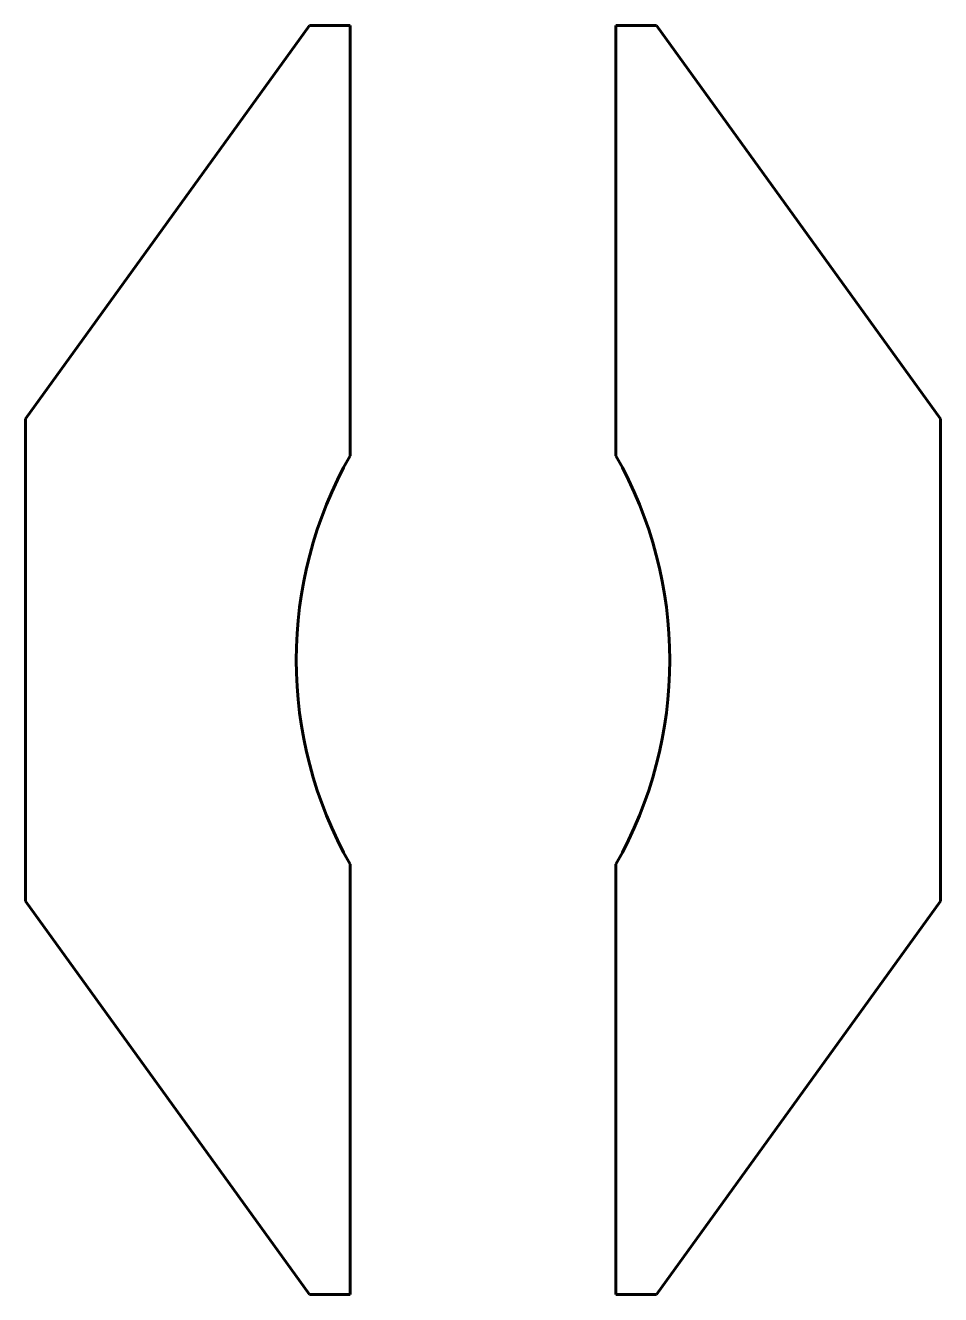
# Model space of a CAD drawing. Header units: millimetres. Extents: x -340 to 77, y -289 to 289.
import ezdxf

# ---------------------------------------------------------------- set-up
doc = ezdxf.new("R2010")
doc.units = ezdxf.units.MM
doc.linetypes.add('K5LT_BASIC', pattern=[0])

msp = doc.modelspace()

# ---------------------------------------------------------------- linework, layer by layer
at = {"color": 150, "linetype": 'K5LT_BASIC', "lineweight": 60}
for p, q in [((-210.21, 289.14), (-339.72, 109.81)), ((-191.72, 289.14), (-210.21, 289.14)), ((-191.72, 93.08), (-191.72, 289.14)), ((-70.68, 93.08), (-70.68, 289.14)), ((-70.68, 289.14), (-52.19, 289.14)), ((-52.19, 289.14), (77.32, 109.81)), ((-339.72, 109.81), (-339.72, -109.81)), ((77.32, 109.81), (77.32, -109.81)), ((-191.72, -289.14), (-191.72, -93.08)), ((-70.68, -289.14), (-70.68, -93.08)), ((-339.72, -109.81), (-210.21, -289.14)), ((77.32, -109.81), (-52.19, -289.14)), ((-210.21, -289.14), (-191.72, -289.14)), ((-52.19, -289.14), (-70.68, -289.14))]:
    msp.add_line(p, q, dxfattribs=at)
for centre, start, end in [((-27.81, 0), 150.409, 209.591), ((-234.59, 0), 330.409, 29.591)]:
    msp.add_arc(centre, 188.5, start, end, dxfattribs=at)

doc.saveas('drawing.dxf')
